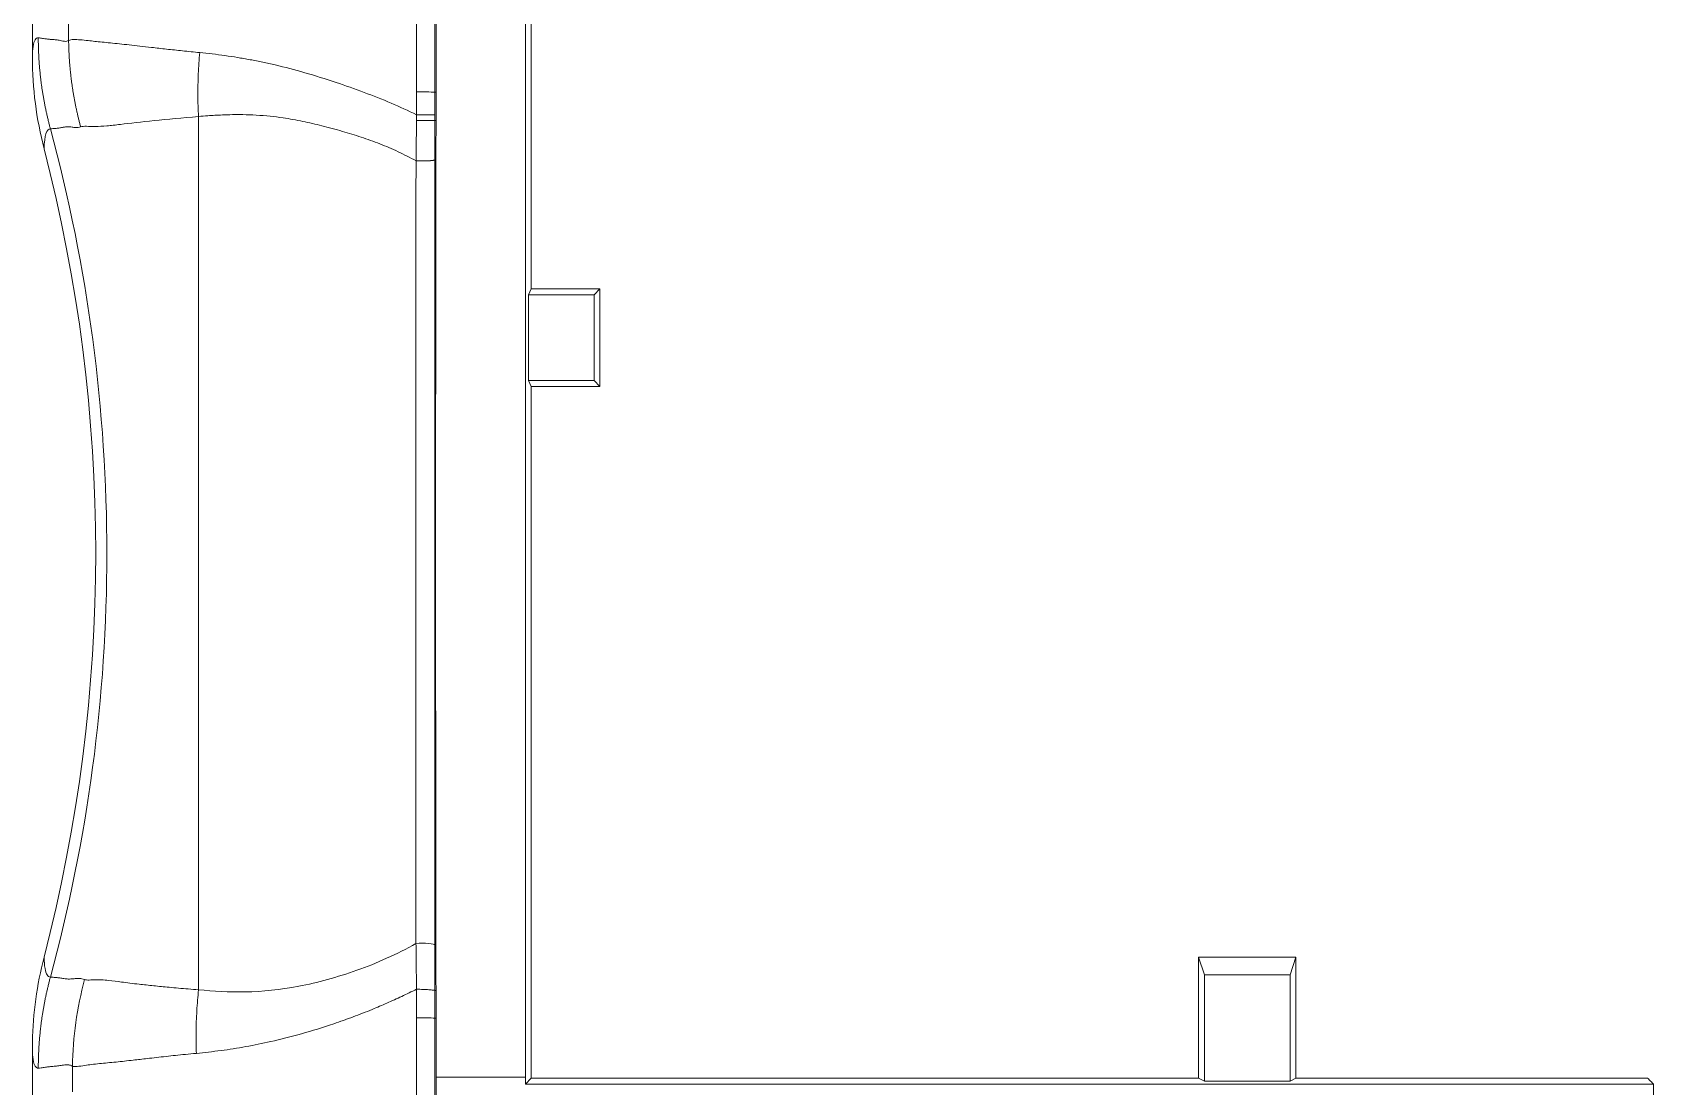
# Model space of a CAD drawing. Header units: millimetres. Extents: x -2408 to -1447, y -915 to -594.
# Drawn here: x -2143.69 to -2118.07, y -834.58 to -817.92 of the extents above; entities that cross this region are included whole.
import ezdxf

# ---------------------------------------------------------------- set-up
doc = ezdxf.new("R2010")
doc.units = ezdxf.units.MM
doc.layers.add('4', color=7, linetype='CONTINUOUS', true_color=0xffffff)

msp = doc.modelspace()

# ---------------------------------------------------------------- linework, layer by layer
at = {"layer": '4', "color": 7, "linetype": 'Continuous', "lineweight": 5}
for p, q in [((-2135.806, -821.972, 35), (-2135.806, -797.713, 35)), ((-2143.691, -817.352, 35), (-2143.691, -818.312, 35)), ((-2137.33, -818.86, 35), (-2137.311, -818.86, 35)), ((-2137.331, -819.308, 35), (-2137.312, -819.31, 35)), ((-2135.806, -821.972, 35), (-2135.852, -822.065, 35)), ((-2134.813, -822.065, 35), (-2135.852, -822.065, 35)), ((-2135.852, -823.42, 35), (-2135.852, -822.065, 35)), ((-2135.806, -821.972, 35), (-2134.721, -821.972, 35)), ((-2134.721, -821.972, 35), (-2134.813, -822.065, 35)), ((-2134.813, -823.42, 35), (-2134.813, -822.065, 35)), ((-2134.721, -823.513, 35), (-2134.721, -821.972, 35)), ((-2135.852, -823.42, 35), (-2134.813, -823.42, 35)), ((-2135.806, -823.513, 35), (-2135.852, -823.42, 35)), ((-2134.721, -823.513, 35), (-2134.813, -823.42, 35)), ((-2135.806, -834.447, 35), (-2135.806, -823.513, 35)), ((-2135.806, -823.513, 35), (-2134.721, -823.513, 35)), ((-2125.262, -832.535, 35), (-2125.169, -832.813, 35)), ((-2125.262, -834.447, 35), (-2125.262, -832.535, 35)), ((-2123.721, -832.535, 35), (-2125.262, -832.535, 35)), ((-2123.721, -832.535, 35), (-2123.813, -832.813, 35)), ((-2123.721, -834.447, 35), (-2123.721, -832.535, 35)), ((-2125.169, -832.813, 35), (-2125.169, -834.493, 35)), ((-2123.813, -832.813, 35), (-2125.169, -832.813, 35)), ((-2123.813, -834.493, 35), (-2123.813, -832.813, 35)), ((-2137.331, -833.061, 35), (-2137.312, -833.06, 35)), ((-2137.331, -833.499, 35), (-2137.312, -833.499, 35)), ((-2143.691, -833.977, 35), (-2143.691, -834.937, 35)), ((-2135.9, -834.432, 35), (-2137.312, -834.432, 35)), ((-2135.9, -834.541, 35), (-2135.806, -834.447, 35)), ((-2125.262, -834.447, 35), (-2135.806, -834.447, 35)), ((-2125.262, -834.447, 35), (-2125.169, -834.493, 35)), ((-2125.169, -834.493, 35), (-2123.813, -834.493, 35)), ((-2123.721, -834.447, 35), (-2123.813, -834.493, 35)), ((-2123.721, -834.447, 35), (-2118.163, -834.447, 35)), ((-2135.9, -834.541, 35), (-2118.069, -834.541, 35))]:
    msp.add_line(p, q, dxfattribs=at)
at = {"layer": '4', "color": 7, "linetype": 'Continuous', "lineweight": 5, "extrusion": (0, 0, -1)}
msp.add_arc((2168.13, -826.145, -35), 25.439, 165.4525, 194.5475, dxfattribs=at)
at = {"layer": '4', "color": 7, "linetype": 'Continuous', "lineweight": 5}
for centre, ratio, start_param, end_param in [((-2137.53, -818.86, 35), 0.009358, 3.159047, 5.168892), ((-2137.531, -819.308, 35), 0.003954, 1.108887, 3.12413), ((-2137.531, -819.219, 35), 0.009028, 3.159048, 5.169008), ((-2137.532, -832.339, 35), 0.130364, 3.159191, 5.219528), ((-2137.531, -833.499, 35), 0.03181, 3.159055, 5.174197)]:
    msp.add_ellipse(centre, major_axis=(-0.2, 0), ratio=ratio, start_param=start_param, end_param=end_param, dxfattribs=at)
for points, degree in [([(-2135.904, -779.706, 35), (-2135.896, -797.928, 35), (-2135.894, -816.194, 35), (-2135.9, -834.432, 35)], 3), ([(-2137.619, -818.858, 35), (-2137.619, -818.623, 35), (-2137.619, -818.153, 35), (-2137.619, -817.448, 35), (-2137.619, -816.978, 35), (-2137.619, -816.742, 35)], 3), ([(-2137.33, -818.86, 35), (-2137.33, -818.625, 35), (-2137.33, -818.155, 35), (-2137.33, -817.449, 35), (-2137.33, -816.979, 35), (-2137.33, -816.744, 35)], 3), ([(-2143.119, -818.043, 35), (-2143.119, -817.899, 35), (-2143.119, -817.754, 35), (-2143.119, -817.609, 35)], 3), ([(-2143.691, -818.312, 35), (-2143.691, -818.242, 35), (-2143.684, -818.126, 35), (-2143.653, -818.023, 35), (-2143.619, -818.002, 35), (-2143.598, -818.003, 35)], 3), ([(-2143.506, -819.755, 35), (-2143.629, -819.284, 35), (-2143.691, -818.799, 35), (-2143.691, -818.312, 35)], 3), ([(-2143.689, -818.284, 35), (-2143.688, -818.418, 35)], 1), ([(-2141.046, -818.236, 35), (-2141.057, -818.348, 35), (-2141.072, -818.574, 35), (-2141.079, -818.912, 35), (-2141.072, -819.135, 35), (-2141.066, -819.246, 35)], 3), ([(-2137.619, -819.217, 35), (-2137.619, -819.157, 35), (-2137.619, -819.037, 35), (-2137.619, -818.918, 35), (-2137.619, -818.858, 35)], 3), ([(-2137.311, -818.86, 35), (-2137.311, -818.935, 35), (-2137.311, -819.084, 35), (-2137.312, -819.236, 35), (-2137.312, -819.31, 35)], 3), ([(-2137.628, -819.946, 35), (-2137.627, -819.883, 35), (-2137.626, -819.753, 35), (-2137.623, -819.541, 35), (-2137.621, -819.388, 35), (-2137.62, -819.308, 35)], 3), ([(-2137.62, -819.308, 35), (-2137.62, -819.293, 35), (-2137.62, -819.263, 35), (-2137.619, -819.232, 35), (-2137.619, -819.217, 35)], 3), ([(-2137.332, -819.931, 35), (-2137.332, -819.87, 35), (-2137.332, -819.742, 35), (-2137.331, -819.535, 35), (-2137.331, -819.386, 35), (-2137.331, -819.308, 35)], 3), ([(-2137.331, -819.308, 35), (-2137.331, -819.279, 35), (-2137.331, -819.249, 35), (-2137.331, -819.219, 35)], 3), ([(-2137.312, -819.31, 35), (-2137.312, -819.457, 35), (-2137.313, -819.747, 35), (-2137.314, -820.183, 35), (-2137.314, -820.618, 35), (-2137.315, -821.055, 35), (-2137.316, -821.497, 35), (-2137.316, -821.971, 35), (-2137.317, -822.496, 35), (-2137.317, -823.092, 35), (-2137.318, -823.757, 35), (-2137.318, -824.482, 35), (-2137.318, -825.262, 35), (-2137.318, -826.081, 35), (-2137.318, -826.923, 35), (-2137.318, -827.751, 35), (-2137.318, -828.515, 35), (-2137.317, -829.209, 35), (-2137.317, -829.827, 35), (-2137.317, -830.366, 35), (-2137.316, -830.846, 35), (-2137.315, -831.292, 35), (-2137.315, -831.733, 35), (-2137.314, -832.175, 35), (-2137.313, -832.619, 35), (-2137.313, -832.913, 35), (-2137.312, -833.06, 35)], 3), ([(-2143.506, -819.755, 35), (-2143.501, -819.544, 35), (-2143.468, -819.44, 35), (-2143.407, -819.44, 35)], 3), ([(-2137.332, -832.338, 35), (-2137.332, -832.296, 35), (-2137.332, -832.208, 35), (-2137.332, -832.061, 35), (-2137.332, -831.899, 35), (-2137.332, -831.723, 35), (-2137.332, -831.53, 35), (-2137.332, -831.32, 35), (-2137.332, -831.09, 35), (-2137.332, -830.839, 35), (-2137.332, -830.564, 35), (-2137.332, -830.262, 35), (-2137.332, -829.929, 35), (-2137.332, -829.563, 35), (-2137.332, -829.161, 35), (-2137.332, -828.72, 35), (-2137.332, -828.236, 35), (-2137.332, -827.708, 35), (-2137.332, -827.111, 35), (-2137.332, -826.464, 35), (-2137.332, -825.804, 35), (-2137.332, -825.146, 35), (-2137.332, -824.518, 35), (-2137.332, -823.976, 35), (-2137.332, -823.487, 35), (-2137.332, -823.048, 35), (-2137.332, -822.651, 35), (-2137.332, -822.292, 35), (-2137.332, -821.965, 35), (-2137.332, -821.667, 35), (-2137.332, -821.395, 35), (-2137.332, -821.147, 35), (-2137.332, -820.921, 35), (-2137.332, -820.716, 35), (-2137.332, -820.529, 35), (-2137.332, -820.357, 35), (-2137.332, -820.201, 35), (-2137.332, -820.059, 35), (-2137.332, -819.972, 35), (-2137.332, -819.931, 35)], 3), ([(-2137.62, -833.04, 35), (-2137.621, -832.983, 35), (-2137.622, -832.866, 35), (-2137.625, -832.681, 35), (-2137.627, -832.494, 35), (-2137.628, -832.375, 35), (-2137.629, -832.316, 35)], 3), ([(-2137.331, -833.061, 35), (-2137.331, -833.004, 35), (-2137.331, -832.888, 35), (-2137.332, -832.703, 35), (-2137.332, -832.516, 35), (-2137.332, -832.397, 35), (-2137.332, -832.338, 35)], 3), ([(-2143.69, -833.872, 35), (-2143.682, -833.42, 35), (-2143.62, -832.972, 35), (-2143.506, -832.535, 35)], 3), ([(-2143.407, -832.849, 35), (-2143.428, -832.849, 35), (-2143.462, -832.826, 35), (-2143.495, -832.722, 35), (-2143.505, -832.605, 35), (-2143.506, -832.535, 35)], 3), ([(-2143.059, -834.259, 35), (-2143.053, -833.798, 35), (-2142.987, -833.333, 35), (-2142.866, -832.887, 35)], 3), ([(-2141.099, -834.054, 35), (-2141.104, -833.942, 35), (-2141.107, -833.717, 35), (-2141.095, -833.381, 35), (-2141.077, -833.159, 35), (-2141.065, -833.049, 35)], 3), ([(-2137.62, -833.494, 35), (-2137.62, -833.417, 35), (-2137.62, -833.266, 35), (-2137.62, -833.115, 35), (-2137.62, -833.04, 35)], 3), ([(-2137.331, -833.499, 35), (-2137.331, -833.426, 35), (-2137.331, -833.279, 35), (-2137.331, -833.133, 35), (-2137.331, -833.061, 35)], 3), ([(-2137.312, -833.06, 35), (-2137.312, -833.134, 35), (-2137.312, -833.281, 35), (-2137.312, -833.427, 35), (-2137.312, -833.499, 35)], 3), ([(-2137.62, -834.926, 35), (-2137.62, -834.767, 35), (-2137.62, -834.448, 35), (-2137.62, -833.971, 35), (-2137.62, -833.653, 35), (-2137.62, -833.494, 35)], 3), ([(-2137.331, -834.932, 35), (-2137.331, -834.773, 35), (-2137.331, -834.454, 35), (-2137.331, -833.977, 35), (-2137.331, -833.658, 35), (-2137.331, -833.499, 35)], 3), ([(-2137.312, -833.499, 35), (-2137.312, -833.81, 35), (-2137.312, -834.121, 35), (-2137.312, -834.432, 35)], 3), ([(-2143.598, -834.287, 35), (-2143.619, -834.288, 35), (-2143.653, -834.266, 35), (-2143.684, -834.163, 35), (-2143.691, -834.047, 35), (-2143.691, -833.977, 35)], 3), ([(-2143.688, -833.872, 35), (-2143.689, -833.995, 35)], 1), ([(-2143.057, -834.663, 35), (-2143.058, -834.528, 35), (-2143.058, -834.394, 35), (-2143.059, -834.259, 35)], 3), ([(-2137.312, -834.432, 35), (-2137.312, -834.488, 35), (-2137.312, -834.599, 35), (-2137.312, -834.765, 35), (-2137.312, -834.877, 35), (-2137.312, -834.932, 35)], 3), ([(-2135.9, -834.541, 35), (-2135.9, -834.505, 35), (-2135.9, -834.468, 35), (-2135.9, -834.432, 35)], 3), ([(-2118.069, -834.541, 35), (-2118.069, -835.144, 35), (-2118.069, -835.746, 35), (-2118.069, -836.349, 35)], 3)]:
    msp.add_open_spline(points, degree=degree, dxfattribs=at)
for points, knots in [([(-2137.311, -816.744, 35), (-2137.311, -817.096, 35), (-2137.311, -817.802, 35), (-2137.311, -818.507, 35), (-2137.311, -818.86, 35)], [0, 0, 0, 0, 0.500001, 1, 1, 1, 1]), ([(-2143.598, -818.003, 35), (-2143.586, -818.004, 35), (-2143.557, -818.007, 35), (-2143.503, -818.016, 35), (-2143.441, -818.024, 35), (-2143.38, -818.03, 35), (-2143.317, -818.032, 35), (-2143.26, -818.043, 35), (-2143.215, -818.053, 35), (-2143.181, -818.059, 35), (-2143.151, -818.058, 35), (-2143.129, -818.048, 35), (-2143.119, -818.043, 35)], [0, 0, 0, 0, 0.123769, 0.298395, 0.438354, 0.561144, 0.68184, 0.795269, 0.86002, 0.901295, 0.955034, 1, 1, 1, 1]), ([(-2143.119, -818.043, 35), (-2143.107, -818.04, 35), (-2143.084, -818.033, 35), (-2143.026, -818.028, 35), (-2142.94, -818.032, 35), (-2142.794, -818.049, 35), (-2142.596, -818.069, 35), (-2142.324, -818.096, 35), (-2142.053, -818.126, 35), (-2141.799, -818.155, 35), (-2141.574, -818.181, 35), (-2141.321, -818.208, 35), (-2141.138, -818.226, 35), (-2141.046, -818.236, 35)], [0, 0, 0, 0, 0.045346, 0.089845, 0.188024, 0.276766, 0.407445, 0.543093, 0.677325, 0.74852, 0.831859, 0.915714, 1, 1, 1, 1]), ([(-2141.046, -818.236, 35), (-2140.981, -818.242, 35), (-2140.852, -818.256, 35), (-2140.652, -818.282, 35), (-2140.452, -818.312, 35), (-2140.252, -818.347, 35), (-2140.053, -818.386, 35), (-2139.769, -818.449, 35), (-2139.386, -818.55, 35), (-2138.915, -818.696, 35), (-2138.457, -818.859, 35), (-2138.031, -819.026, 35), (-2137.753, -819.155, 35), (-2137.619, -819.217, 35)], [0, 0, 0, 0, 0.068425, 0.135059, 0.199877, 0.262863, 0.324008, 0.383308, 0.518617, 0.657941, 0.778987, 0.892931, 1, 1, 1, 1]), ([(-2137.331, -819.219, 35), (-2137.331, -819.2, 35), (-2137.331, -819.13, 35), (-2137.331, -819.011, 35), (-2137.33, -818.91, 35), (-2137.33, -818.86, 35)], [0, 0, 0, 0, 0.166402, 0.583199, 1, 1, 1, 1]), ([(-2142.929, -819.41, 35), (-2142.878, -819.394, 35), (-2142.804, -819.404, 35), (-2142.642, -819.403, 35), (-2142.581, -819.4, 35), (-2142.449, -819.388, 35), (-2142.378, -819.38, 35), (-2142.147, -819.353, 35), (-2141.969, -819.332, 35), (-2141.558, -819.29, 35), (-2141.326, -819.269, 35), (-2141.066, -819.246, 35)], [0, 0, 0, 0, 0.25, 0.25, 0.375, 0.375, 0.5, 0.5, 0.75, 0.75, 1, 1, 1, 1]), ([(-2141.066, -819.246, 35), (-2141.017, -819.242, 35), (-2140.895, -819.232, 35), (-2140.665, -819.218, 35), (-2140.34, -819.212, 35), (-2140.016, -819.23, 35), (-2139.696, -819.27, 35), (-2139.424, -819.319, 35), (-2139.164, -819.379, 35), (-2138.954, -819.434, 35), (-2138.747, -819.492, 35), (-2138.495, -819.569, 35), (-2138.202, -819.675, 35), (-2137.912, -819.797, 35), (-2137.722, -819.897, 35), (-2137.628, -819.946, 35)], [0, 0, 0, 0, 0.052488, 0.131757, 0.237514, 0.369756, 0.429828, 0.519199, 0.602752, 0.646782, 0.692069, 0.770528, 0.848023, 0.924494, 1, 1, 1, 1]), ([(-2141.066, -819.246, 35), (-2141.066, -819.377, 35), (-2141.066, -819.797, 35), (-2141.066, -820.673, 35), (-2141.066, -822.045, 35), (-2141.066, -823.928, 35), (-2141.065, -826.156, 35), (-2141.065, -828.381, 35), (-2141.065, -830.255, 35), (-2141.065, -831.621, 35), (-2141.065, -832.496, 35), (-2141.065, -832.917, 35), (-2141.065, -833.049, 35)], [0, 0, 0, 0, 0.029206, 0.093726, 0.193543, 0.32868, 0.499252, 0.669504, 0.804827, 0.905044, 0.9701, 1, 1, 1, 1]), ([(-2143.407, -819.44, 35), (-2143.395, -819.439, 35), (-2143.367, -819.438, 35), (-2143.318, -819.434, 35), (-2143.262, -819.427, 35), (-2143.201, -819.416, 35), (-2143.136, -819.405, 35), (-2143.069, -819.413, 35), (-2143.014, -819.422, 35), (-2142.968, -819.421, 35), (-2142.942, -819.414, 35), (-2142.929, -819.41, 35)], [0, 0, 0, 0, 0.131803, 0.287818, 0.420653, 0.54605, 0.688289, 0.79804, 0.893977, 0.948829, 1, 1, 1, 1]), ([(-2143.407, -819.44, 35), (-2142.815, -821.626, 35), (-2142.514, -823.893, 35), (-2142.514, -828.416, 35), (-2142.816, -830.671, 35), (-2143.407, -832.849, 35)], [0, 0, 0, 0, 0.5, 0.5, 1, 1, 1, 1]), ([(-2137.629, -832.316, 35), (-2137.629, -832.199, 35), (-2137.63, -831.955, 35), (-2137.63, -831.536, 35), (-2137.63, -831.038, 35), (-2137.631, -830.098, 35), (-2137.631, -828.939, 35), (-2137.63, -827.492, 35), (-2137.63, -826.119, 35), (-2137.63, -824.738, 35), (-2137.63, -823.278, 35), (-2137.631, -822.121, 35), (-2137.629, -821.194, 35), (-2137.629, -820.706, 35), (-2137.629, -820.297, 35), (-2137.628, -820.06, 35), (-2137.628, -819.946, 35)], [0, 0, 0, 0, 0.028541, 0.059619, 0.102195, 0.149756, 0.288158, 0.383275, 0.500544, 0.620538, 0.717598, 0.854007, 0.90066, 0.942328, 0.972385, 1, 1, 1, 1]), ([(-2137.629, -832.316, 35), (-2137.934, -832.488, 35), (-2138.249, -832.631, 35), (-2138.717, -832.796, 35), (-2138.872, -832.844, 35), (-2139.181, -832.929, 35), (-2139.333, -832.966, 35), (-2139.776, -833.051, 35), (-2140.056, -833.077, 35), (-2140.585, -833.087, 35), (-2140.833, -833.071, 35), (-2141.065, -833.049, 35)], [0, 0, 0, 0, 0.25, 0.25, 0.375, 0.375, 0.5, 0.5, 0.75, 0.75, 1, 1, 1, 1]), ([(-2142.866, -832.887, 35), (-2142.882, -832.883, 35), (-2142.918, -832.873, 35), (-2142.973, -832.868, 35), (-2143.024, -832.873, 35), (-2143.069, -832.877, 35), (-2143.118, -832.881, 35), (-2143.178, -832.875, 35), (-2143.244, -832.864, 35), (-2143.307, -832.856, 35), (-2143.362, -832.851, 35), (-2143.393, -832.85, 35), (-2143.407, -832.849, 35)], [0, 0, 0, 0, 0.055136, 0.128195, 0.217026, 0.264899, 0.328105, 0.446389, 0.573241, 0.708119, 0.865835, 1, 1, 1, 1]), ([(-2141.065, -833.049, 35), (-2141.119, -833.045, 35), (-2141.228, -833.036, 35), (-2141.382, -833.023, 35), (-2141.568, -833.006, 35), (-2141.78, -832.985, 35), (-2142.037, -832.958, 35), (-2142.275, -832.928, 35), (-2142.466, -832.903, 35), (-2142.604, -832.891, 35), (-2142.686, -832.89, 35), (-2142.749, -832.893, 35), (-2142.795, -832.896, 35), (-2142.835, -832.895, 35), (-2142.857, -832.889, 35), (-2142.866, -832.887, 35)], [0, 0, 0, 0, 0.058827, 0.117182, 0.175097, 0.278714, 0.386827, 0.533164, 0.65818, 0.745224, 0.829658, 0.864055, 0.916007, 0.964275, 1, 1, 1, 1]), ([(-2137.62, -833.04, 35), (-2137.698, -833.079, 35), (-2137.854, -833.155, 35), (-2138.088, -833.261, 35), (-2138.344, -833.37, 35), (-2138.626, -833.48, 35), (-2139.001, -833.613, 35), (-2139.44, -833.75, 35), (-2139.903, -833.867, 35), (-2140.327, -833.952, 35), (-2140.723, -834.014, 35), (-2140.971, -834.04, 35), (-2141.099, -834.054, 35)], [0, 0, 0, 0, 0.060913, 0.122083, 0.183551, 0.263053, 0.34555, 0.485286, 0.625372, 0.742979, 0.867895, 1, 1, 1, 1]), ([(-2137.62, -833.04, 35), (-2137.588, -833.041, 35), (-2137.552, -833.042, 35), (-2137.484, -833.045, 35), (-2137.453, -833.046, 35), (-2137.403, -833.05, 35), (-2137.378, -833.052, 35), (-2137.342, -833.056, 35), (-2137.332, -833.058, 35), (-2137.331, -833.061, 35)], [0, 0, 0, 0, 0.25, 0.25, 0.5, 0.5, 0.75, 0.75, 1, 1, 1, 1]), ([(-2143.059, -834.259, 35), (-2143.066, -834.255, 35), (-2143.081, -834.246, 35), (-2143.103, -834.239, 35), (-2143.13, -834.234, 35), (-2143.163, -834.234, 35), (-2143.2, -834.238, 35), (-2143.238, -834.244, 35), (-2143.289, -834.253, 35), (-2143.352, -834.259, 35), (-2143.423, -834.264, 35), (-2143.493, -834.273, 35), (-2143.552, -834.283, 35), (-2143.584, -834.286, 35), (-2143.598, -834.287, 35)], [0, 0, 0, 0, 0.027232, 0.05715, 0.089775, 0.134847, 0.192348, 0.249444, 0.306541, 0.42975, 0.562554, 0.697535, 0.871305, 1, 1, 1, 1]), ([(-2141.099, -834.054, 35), (-2141.157, -834.059, 35), (-2141.325, -834.075, 35), (-2141.588, -834.103, 35), (-2141.862, -834.134, 35), (-2142.126, -834.164, 35), (-2142.386, -834.194, 35), (-2142.599, -834.212, 35), (-2142.756, -834.229, 35), (-2142.877, -834.247, 35), (-2142.982, -834.264, 35), (-2143.035, -834.261, 35), (-2143.059, -834.259, 35)], [0, 0, 0, 0, 0.056981, 0.163513, 0.275753, 0.368563, 0.494323, 0.638368, 0.719485, 0.799635, 0.909501, 1, 1, 1, 1]), ([(-2118.069, -834.541, 35), (-2118.085, -834.525, 35), (-2118.1, -834.51, 35), (-2118.132, -834.478, 35), (-2118.147, -834.463, 35), (-2118.163, -834.447, 35)], [0, 0, 0, 0, 0.499353, 0.499353, 1, 1, 1, 1])]:
    msp.add_open_spline(points, degree=3, knots=knots, dxfattribs=at)
for points, weights in [([(-2143.598, -818.003, 35), (-2143.598, -818.489, 35), (-2143.534, -818.97, 35), (-2143.407, -819.44, 35)], [1.00437627135, 0.998538694699, 0.998541243996, 1.00438391924]), ([(-2143.119, -818.043, 35), (-2143.113, -818.505, 35), (-2143.049, -818.963, 35), (-2142.929, -819.41, 35)], [1.00398754692, 0.99867076395, 0.998670817693, 1.00398770815]), ([(-2143.598, -834.287, 35), (-2143.598, -833.801, 35), (-2143.534, -833.319, 35), (-2143.407, -832.849, 35)], [1.00437795643, 0.99853748229, 0.998540682944, 1.00438755839])]:
    msp.add_rational_spline(points, weights, degree=3, dxfattribs=at)
msp.add_rational_spline([(-2137.628, -819.946, 35), (-2137.563, -819.949, 35), (-2137.491, -819.949, 35), (-2137.431, -819.946, 35), (-2137.372, -819.943, 35), (-2137.333, -819.938, 35), (-2137.332, -819.931, 35)], [1.00446961539, 0.980101576144, 1.05537320695, 1.23028450779, 1.05538054782, 0.980107894491, 1.0044665478], degree=3, knots=[0, 0, 0, 0, 0.50001, 0.50001, 0.50001, 1, 1, 1, 1], dxfattribs=at)

doc.saveas('drawing.dxf')
